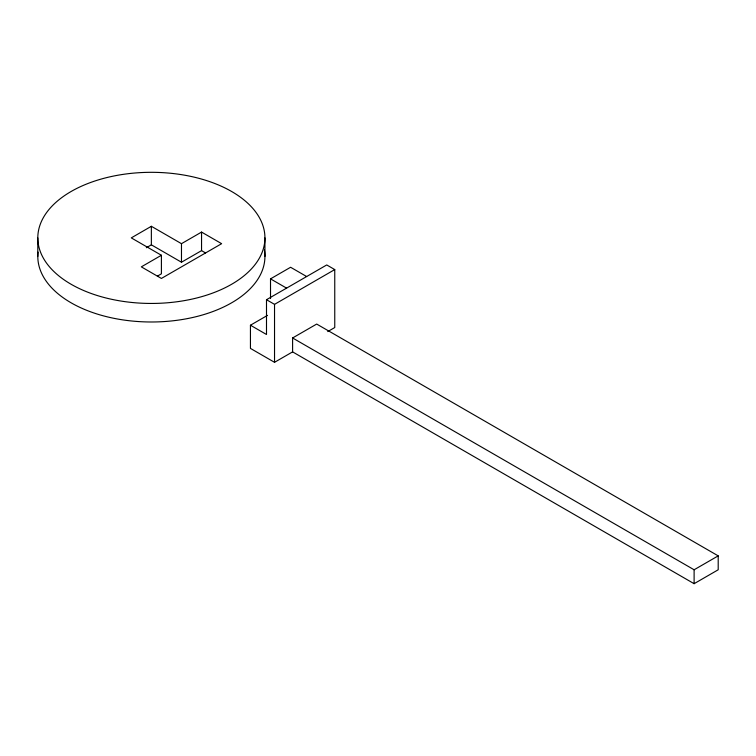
<?xml version="1.0" encoding="UTF-8"?>
<svg xmlns="http://www.w3.org/2000/svg" width="756" height="756" viewBox="0 0 756 756"><rect width="100%" height="100%" fill="white"/><g stroke="black" fill="none" stroke-linecap="round" stroke-linejoin="round"><path stroke-width="1.13" d="M161.406 255.263L141.325 266.859L161.406 278.444L221.631 243.678L201.55 232.083L181.478 243.678L151.361 226.29L131.289 237.885L161.406 255.263L161.406 273.814L157.39 276.129M146.343 247.732L151.361 244.831L181.478 262.219L201.55 250.633L205.566 252.948M270.516 298.563L270.516 278.86L290.597 267.265L306.652 276.535M292.6 351.88L292.6 337.97L316.688 324.059L718.2 555.868L718.2 569.778L694.112 583.689L292.6 351.88L274.532 362.304L250.444 348.403L250.444 325.222L266.499 334.492L266.499 299.716L326.734 264.95L334.757 269.58L334.757 327.537L327.735 331.591M266.499 299.716L274.532 304.356L334.757 269.58M250.444 325.222L267.511 315.365M292.6 337.97L694.112 569.778L718.2 555.868M270.516 278.86L286.581 288.13M694.112 569.778L694.112 583.689M274.532 304.356L274.532 362.304M264.931 237.885A113.561 65.564 0 0 1 94.585 294.66A113.561 65.564 0 0 1 94.585 181.1A113.561 65.564 0 0 1 264.931 237.885L264.931 256.426M201.55 232.083L201.55 250.633M181.478 243.678L181.478 262.219M151.361 226.29L151.361 244.831M37.8 237.885L37.8 256.426M264.383 250A113.561 65.564 0 0 1 153.222 321.98A113.561 65.564 0 0 1 38.046 252.135"/></g></svg>
